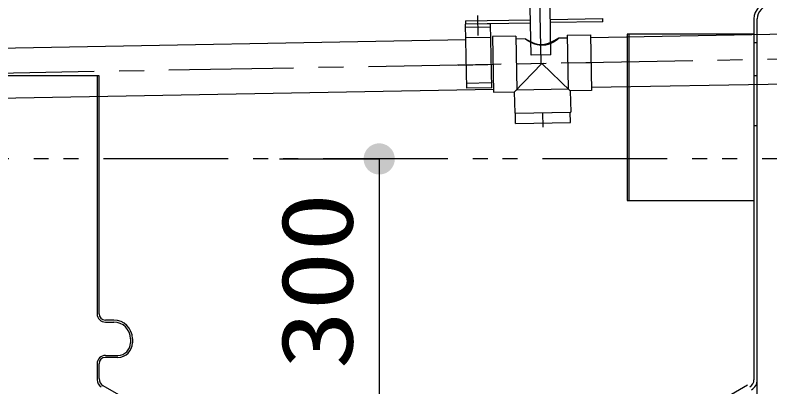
# Model space of a CAD drawing. Units: millimetres, scale not verified. Extents: x -22990 to 8910, y -6308 to 6308.
# Drawn here: x -5064 to -4156, y -2615 to -2168 of the extents above; entities that cross this region are included whole.
import ezdxf
from ezdxf.enums import TextEntityAlignment as Align

# ---------------------------------------------------------------- set-up
doc = ezdxf.new("R2010")
doc.units = ezdxf.units.MM
doc.header["$LTSCALE"] = 30
for name, pattern in [('CHAIN1', [8, 5, -1, 1, -1]), ('DASHED1', [1.8, 1.2, -0.6]), ('DOUBLE_CHAIN1', [8.8, 5, -1, 0.6, -0.6, 0.6, -1])]:
    doc.linetypes.add(name, pattern=pattern)
for name, color, linetype, lineweight in [('0-0_0E', 7, 'Continuous', 25), ('0-2_空気管', 3, 'Continuous', 25), ('0-D_0D', 7, 'Continuous', 25), ('0-F_00クル-フ-6寸法', 132, 'Continuous', 25)]:
    doc.layers.add(name, color=color, linetype=linetype, lineweight=lineweight)
doc.styles.add('ＭＳ ゴシック', font='')
doc.styles.get('ＭＳ ゴシック').set_extended_font_data('MS Gothic')

msp = doc.modelspace()

# ---------------------------------------------------------------- linework, layer by layer
at = {"layer": '0-0_0E'}
for p, q in [((-4461.63, -2193.17), (-4489.62, -2193.67)), ((-4489.62, -2193.67), (-4488.41, -2260.66)), ((-4461.63, -2193.17), (-4460.46, -2257.66)), ((-4449.97, -2196.46), (-4461.56, -2196.67)), ((-4399.57, -2195.55), (-4410.03, -2195.74)), ((-4399.63, -2192.05), (-4371.64, -2191.55)), ((-4399.63, -2192.05), (-4398.47, -2256.54)), ((-4371.64, -2191.55), (-4370.43, -2258.54)), ((-4443.58, -2199.8), (-4443.38, -2199.9)), ((-4430.03, -2226.11), (-4462.92, -2260.2)), ((-4430.03, -2226.11), (-4395.93, -2259)), ((-4488.41, -2260.66), (-4462.92, -2260.2)), ((-4462.46, -2285.7), (-4462.92, -2260.2)), ((-4460.46, -2257.66), (-4398.47, -2256.54)), ((-4370.43, -2258.54), (-4395.93, -2259)), ((-4395.93, -2259), (-4395.47, -2284.49)), ((-4462.46, -2285.7), (-4395.47, -2284.49)), ((-4461.96, -2285.69), (-4395.97, -2284.5)), ((-4461.73, -2298.19), (-4461.96, -2285.69)), ((-4395.75, -2297), (-4395.97, -2284.5)), ((-4461.73, -2298.19), (-4395.75, -2297))]:
    msp.add_line(p, q, dxfattribs=at)
at = {"layer": '0-0_0E', "linetype": 'DASHED1'}
for p, q in [((-4371.04, -2225.04), (-4489.02, -2227.17)), ((-4428.65, -2302.63), (-4428.96, -2285.1))]:
    msp.add_line(p, q, dxfattribs=at)
at = {"layer": '0-0_0E'}
for points in [[(-4450.01, -2196.48), (-4450, -2196.47), (-4450, -2196.47), (-4449.98, -2196.47), (-4449.95, -2196.47), (-4449.91, -2196.47), (-4449.89, -2196.47), (-4449.87, -2196.48), (-4449.85, -2196.49), (-4449.82, -2196.5), (-4449.79, -2196.51), (-4449.76, -2196.53), (-4449.72, -2196.54), (-4449.68, -2196.56), (-4449.63, -2196.59), (-4449.57, -2196.62), (-4449.51, -2196.65), (-4449.44, -2196.68), (-4449.3, -2196.75), (-4449.22, -2196.79), (-4449.15, -2196.83), (-4449.08, -2196.87), (-4449.01, -2196.91), (-4448.8, -2197.01), (-4448.73, -2197.06), (-4448.65, -2197.1), (-4448.56, -2197.15), (-4448.46, -2197.2), (-4448.36, -2197.26), (-4448.24, -2197.32), (-4448.12, -2197.39), (-4447.99, -2197.46), (-4447.87, -2197.53), (-4447.74, -2197.6), (-4447.62, -2197.67), (-4447.5, -2197.73), (-4447.38, -2197.79), (-4447.27, -2197.85), (-4447.17, -2197.91), (-4447.06, -2197.97)], [(-4446.96, -2198.67), (-4447.1, -2198.58), (-4447.25, -2198.49), (-4447.39, -2198.4), (-4447.52, -2198.32), (-4447.65, -2198.24), (-4447.76, -2198.16), (-4447.87, -2198.1), (-4447.96, -2198.03), (-4448.06, -2197.97), (-4448.14, -2197.91), (-4448.32, -2197.79), (-4448.41, -2197.73), (-4448.5, -2197.67), (-4448.6, -2197.6), (-4448.7, -2197.53), (-4448.8, -2197.46), (-4448.9, -2197.39), (-4448.99, -2197.32), (-4449.08, -2197.26), (-4449.16, -2197.2), (-4449.24, -2197.15), (-4449.3, -2197.1), (-4449.36, -2197.06), (-4449.41, -2197.01), (-4449.51, -2196.94), (-4449.55, -2196.91), (-4449.6, -2196.87), (-4449.64, -2196.83), (-4449.73, -2196.75), (-4449.78, -2196.72), (-4449.82, -2196.68), (-4449.86, -2196.65), (-4449.89, -2196.62), (-4449.92, -2196.59), (-4449.99, -2196.53), (-4450, -2196.51), (-4450, -2196.5), (-4450.01, -2196.49), (-4450.01, -2196.48)], [(-4416.42, -2200.12), (-4416.28, -2200.04), (-4416.13, -2199.96), (-4415.98, -2199.88), (-4415.83, -2199.79), (-4415.66, -2199.69), (-4415.49, -2199.59), (-4415.31, -2199.49), (-4415.13, -2199.38), (-4414.96, -2199.28), (-4414.78, -2199.18), (-4414.61, -2199.08), (-4414.46, -2198.99), (-4414.31, -2198.9), (-4414.18, -2198.82), (-4414.06, -2198.74), (-4413.94, -2198.67), (-4413.82, -2198.6), (-4413.7, -2198.52), (-4413.58, -2198.44), (-4413.46, -2198.36), (-4413.32, -2198.27), (-4413.18, -2198.18), (-4413.04, -2198.08), (-4412.89, -2197.98), (-4412.74, -2197.89), (-4412.6, -2197.79), (-4412.34, -2197.62), (-4412.23, -2197.54), (-4412.13, -2197.47), (-4412.03, -2197.4), (-4411.94, -2197.34), (-4411.85, -2197.28), (-4411.68, -2197.15), (-4411.59, -2197.09), (-4411.49, -2197.02), (-4411.39, -2196.95), (-4411.3, -2196.87), (-4411.19, -2196.8), (-4411.1, -2196.72)], [(-4410.37, -2195.87), (-4410.43, -2195.9), (-4410.49, -2195.94), (-4410.55, -2195.97), (-4410.63, -2196.01), (-4410.7, -2196.05), (-4410.77, -2196.09), (-4410.85, -2196.13), (-4410.92, -2196.17), (-4410.99, -2196.21), (-4411.06, -2196.25), (-4411.12, -2196.29), (-4411.2, -2196.33), (-4411.27, -2196.37), (-4411.35, -2196.42), (-4411.44, -2196.47), (-4411.53, -2196.52), (-4411.64, -2196.59), (-4411.75, -2196.65), (-4412, -2196.8), (-4412.13, -2196.87), (-4412.26, -2196.95), (-4412.38, -2197.02), (-4412.5, -2197.09), (-4412.61, -2197.15), (-4412.72, -2197.22), (-4412.83, -2197.28), (-4412.93, -2197.34), (-4413.04, -2197.4), (-4413.16, -2197.47), (-4413.28, -2197.54), (-4413.42, -2197.62), (-4413.56, -2197.7), (-4413.72, -2197.79), (-4413.88, -2197.89), (-4414.05, -2197.98), (-4414.22, -2198.08), (-4414.39, -2198.18), (-4414.56, -2198.27), (-4414.71, -2198.36)], [(-4411.1, -2196.72), (-4411, -2196.65), (-4410.91, -2196.59), (-4410.83, -2196.52), (-4410.76, -2196.47), (-4410.7, -2196.42), (-4410.64, -2196.37), (-4410.58, -2196.33), (-4410.49, -2196.25), (-4410.44, -2196.21), (-4410.4, -2196.17), (-4410.35, -2196.13), (-4410.31, -2196.09), (-4410.26, -2196.05), (-4410.18, -2195.97), (-4410.14, -2195.94), (-4410.1, -2195.9), (-4410.05, -2195.85), (-4410.03, -2195.83), (-4410.01, -2195.81), (-4410, -2195.79), (-4409.99, -2195.78), (-4409.99, -2195.77), (-4409.99, -2195.76), (-4409.99, -2195.76), (-4410, -2195.75), (-4410.01, -2195.75), (-4410.02, -2195.75), (-4410.04, -2195.75), (-4410.06, -2195.75), (-4410.08, -2195.75), (-4410.1, -2195.76), (-4410.13, -2195.76), (-4410.15, -2195.77), (-4410.17, -2195.78), (-4410.2, -2195.79), (-4410.24, -2195.81), (-4410.27, -2195.83), (-4410.32, -2195.85), (-4410.37, -2195.87)], [(-4447.06, -2197.97), (-4446.95, -2198.03), (-4446.84, -2198.1), (-4446.71, -2198.16), (-4446.58, -2198.24), (-4446.43, -2198.32), (-4446.27, -2198.4), (-4446.11, -2198.49), (-4445.94, -2198.58), (-4445.77, -2198.67), (-4445.6, -2198.77), (-4445.43, -2198.85), (-4445.27, -2198.94), (-4445.13, -2199.02), (-4444.99, -2199.09), (-4444.85, -2199.16), (-4444.58, -2199.3), (-4444.44, -2199.37), (-4444.29, -2199.45), (-4444.13, -2199.53), (-4443.96, -2199.62), (-4443.58, -2199.8)], [(-4439.9, -2202.17), (-4440.1, -2202.1), (-4440.28, -2202.03), (-4440.46, -2201.97), (-4440.64, -2201.9), (-4440.81, -2201.83), (-4440.99, -2201.75), (-4441.18, -2201.67), (-4441.39, -2201.58), (-4441.61, -2201.48), (-4442.06, -2201.29), (-4442.28, -2201.18), (-4442.5, -2201.09), (-4442.71, -2200.99), (-4442.91, -2200.9), (-4443.09, -2200.82), (-4443.25, -2200.74), (-4443.4, -2200.66), (-4443.7, -2200.52), (-4443.84, -2200.44), (-4443.99, -2200.36), (-4444.15, -2200.28), (-4444.31, -2200.19), (-4444.49, -2200.1), (-4444.67, -2200), (-4444.85, -2199.9), (-4445.03, -2199.8), (-4445.2, -2199.71), (-4445.37, -2199.62), (-4445.53, -2199.53), (-4445.67, -2199.45), (-4445.8, -2199.37), (-4445.93, -2199.3), (-4446.05, -2199.23), (-4446.16, -2199.16), (-4446.4, -2199.02), (-4446.53, -2198.94), (-4446.67, -2198.85), (-4446.81, -2198.77), (-4446.96, -2198.67)], [(-4443.38, -2199.9), (-4443.18, -2200), (-4442.98, -2200.1), (-4442.79, -2200.19), (-4442.6, -2200.28), (-4442.43, -2200.36), (-4442.27, -2200.44), (-4442.11, -2200.52), (-4441.95, -2200.59), (-4441.79, -2200.66), (-4441.62, -2200.74), (-4441.44, -2200.82), (-4441.25, -2200.9), (-4441.04, -2200.99), (-4440.81, -2201.09), (-4440.58, -2201.18), (-4440.34, -2201.29), (-4440.1, -2201.39), (-4439.86, -2201.48), (-4439.62, -2201.58), (-4439.41, -2201.67), (-4439.2, -2201.75), (-4439, -2201.83), (-4438.82, -2201.9), (-4438.63, -2201.97), (-4438.45, -2202.03), (-4438.25, -2202.1), (-4438.05, -2202.17), (-4437.82, -2202.24), (-4437.58, -2202.32), (-4437.33, -2202.4), (-4437.07, -2202.49), (-4436.79, -2202.57), (-4436.52, -2202.65), (-4436.25, -2202.73), (-4435.99, -2202.8), (-4435.75, -2202.88), (-4435.52, -2202.94), (-4435.3, -2203), (-4435.1, -2203.05)], [(-4431.04, -2203.74), (-4431.25, -2203.75), (-4431.35, -2203.75), (-4431.46, -2203.75), (-4431.58, -2203.75), (-4431.72, -2203.75), (-4432.02, -2203.75), (-4432.18, -2203.75), (-4432.35, -2203.75), (-4432.51, -2203.74), (-4432.68, -2203.73), (-4432.85, -2203.72), (-4433.03, -2203.71), (-4433.23, -2203.69), (-4433.43, -2203.67), (-4433.65, -2203.65), (-4433.88, -2203.62), (-4434.13, -2203.58), (-4434.4, -2203.55), (-4434.68, -2203.51), (-4435.24, -2203.42), (-4435.52, -2203.37), (-4435.78, -2203.32), (-4436.04, -2203.28), (-4436.27, -2203.23), (-4436.48, -2203.19), (-4436.68, -2203.15), (-4437.08, -2203.05), (-4437.28, -2203), (-4437.49, -2202.94), (-4437.7, -2202.88), (-4437.94, -2202.8), (-4438.19, -2202.73), (-4438.45, -2202.65), (-4438.71, -2202.57), (-4438.97, -2202.49), (-4439.22, -2202.4), (-4439.47, -2202.32), (-4439.69, -2202.24), (-4439.9, -2202.17)], [(-4435.1, -2203.05), (-4434.9, -2203.1), (-4434.69, -2203.15), (-4434.48, -2203.19), (-4434.26, -2203.23), (-4434.02, -2203.28), (-4433.77, -2203.32), (-4433.5, -2203.37), (-4433.21, -2203.42), (-4432.64, -2203.51), (-4432.35, -2203.55), (-4432.08, -2203.58), (-4431.82, -2203.62), (-4431.58, -2203.65), (-4431.36, -2203.67), (-4431.15, -2203.69), (-4430.94, -2203.71), (-4430.73, -2203.72), (-4430.51, -2203.73), (-4430.29, -2203.74), (-4430.05, -2203.74), (-4429.79, -2203.74), (-4429.52, -2203.74), (-4429.24, -2203.74), (-4428.95, -2203.74), (-4428.67, -2203.73), (-4428.38, -2203.72), (-4428.11, -2203.71), (-4427.86, -2203.7), (-4427.62, -2203.69), (-4427.39, -2203.67), (-4427.18, -2203.66), (-4426.97, -2203.64), (-4426.77, -2203.61), (-4426.55, -2203.58), (-4426.33, -2203.55), (-4426.1, -2203.51), (-4425.84, -2203.47), (-4425.57, -2203.42), (-4425.29, -2203.37)], [(-4422.14, -2201.92), (-4422.38, -2202.01), (-4422.64, -2202.1), (-4422.9, -2202.19), (-4423.45, -2202.37), (-4423.72, -2202.46), (-4423.97, -2202.55), (-4424.22, -2202.62), (-4424.45, -2202.7), (-4424.66, -2202.76), (-4424.87, -2202.82), (-4425.07, -2202.88), (-4425.28, -2202.93), (-4425.49, -2202.98), (-4425.71, -2203.04), (-4425.95, -2203.09), (-4426.2, -2203.15), (-4426.48, -2203.2), (-4426.76, -2203.26), (-4427.05, -2203.31), (-4427.34, -2203.37), (-4427.62, -2203.42), (-4427.89, -2203.47), (-4428.15, -2203.51), (-4428.39, -2203.55), (-4428.61, -2203.58), (-4428.82, -2203.61), (-4429.02, -2203.64), (-4429.2, -2203.66), (-4429.37, -2203.67), (-4429.54, -2203.69), (-4429.71, -2203.7), (-4430.04, -2203.72), (-4430.2, -2203.72), (-4430.35, -2203.73), (-4430.49, -2203.73), (-4430.61, -2203.73), (-4430.72, -2203.74), (-4431.04, -2203.74)], [(-4425.29, -2203.37), (-4425.01, -2203.31), (-4424.73, -2203.26), (-4424.45, -2203.2), (-4424.19, -2203.15), (-4423.93, -2203.09), (-4423.7, -2203.04), (-4423.28, -2202.93), (-4423.09, -2202.88), (-4422.89, -2202.82), (-4422.69, -2202.76), (-4422.49, -2202.7), (-4422.26, -2202.62), (-4422.03, -2202.55), (-4421.78, -2202.46), (-4421.52, -2202.37), (-4421.26, -2202.28), (-4421, -2202.19), (-4420.75, -2202.1), (-4420.51, -2202.01), (-4420.28, -2201.92), (-4420.07, -2201.84), (-4419.87, -2201.76), (-4419.69, -2201.69), (-4419.51, -2201.61), (-4419.34, -2201.54), (-4419.16, -2201.46), (-4418.98, -2201.38), (-4418.79, -2201.29), (-4418.58, -2201.19), (-4418.36, -2201.09), (-4418.14, -2200.98), (-4417.69, -2200.76), (-4417.47, -2200.66), (-4417.27, -2200.55), (-4417.07, -2200.46), (-4416.89, -2200.36), (-4416.73, -2200.28), (-4416.57, -2200.2), (-4416.42, -2200.12)], [(-4414.71, -2198.36), (-4414.86, -2198.44), (-4415, -2198.52), (-4415.13, -2198.6), (-4415.26, -2198.67), (-4415.4, -2198.74), (-4415.54, -2198.82), (-4415.69, -2198.9), (-4415.85, -2198.99), (-4416.02, -2199.08), (-4416.21, -2199.18), (-4416.4, -2199.28), (-4416.6, -2199.38), (-4416.8, -2199.49), (-4417, -2199.59), (-4417.19, -2199.69), (-4417.37, -2199.79), (-4417.54, -2199.88), (-4417.71, -2199.96), (-4417.87, -2200.04), (-4418.02, -2200.12), (-4418.18, -2200.2), (-4418.35, -2200.28), (-4418.53, -2200.36), (-4418.72, -2200.46), (-4418.93, -2200.55), (-4419.16, -2200.66), (-4419.39, -2200.76), (-4419.64, -2200.87), (-4420.12, -2201.09), (-4420.35, -2201.19), (-4420.57, -2201.29), (-4420.77, -2201.38), (-4420.96, -2201.46), (-4421.15, -2201.54), (-4421.34, -2201.61), (-4421.53, -2201.69), (-4421.72, -2201.76), (-4421.92, -2201.84), (-4422.14, -2201.92)]]:
    msp.add_lwpolyline(points, dxfattribs=at)
at = {"layer": '0-2_空気管'}
for p, q in [((-4175.03, -2172.26), (-4175.03, -2606.07)), ((-4171.03, -3552.43), (-4171.03, -2172.26)), ((-3624.82, -2181.6), (-4371.58, -2195.05)), ((-4175.03, -2190.71), (-4327.43, -2190.71)), ((-4325.03, -2390.71), (-4325.03, -2190.71)), ((-4521.55, -2197.75), (-5826.27, -2221.25)), ((-4175.03, -2200.71), (-4171.03, -2200.71)), ((-4962.63, -2240.71), (-5115.03, -2240.71)), ((-4965.03, -2240.71), (-4965.03, -2526.87)), ((-4962.63, -2526.84), (-4962.63, -2240.71)), ((-3624.63, -2241.61), (-4370.5, -2255.04)), ((-4171.03, -2240.71), (-4175.03, -2240.71)), ((-4488.48, -2257.17), (-5845.21, -2281.6)), ((-4175.03, -2300.71), (-4171.03, -2300.71)), ((-4945.03, -2534.44), (-4955.03, -2534.44)), ((-4955.03, -2536.84), (-4945.03, -2536.84)), ((-4925.03, -2556.84), (-4925.03, -2561.84)), ((-4922.63, -2556.84), (-4922.63, -2561.84)), ((-4955.03, -2576.84), (-4940.03, -2576.84)), ((-4965.03, -2586.84), (-4965.03, -2606.07)), ((-4962.63, -2604.68), (-4962.63, -2586.84)), ((-4940.03, -2579.24), (-4955.03, -2579.24)), ((-4919.35, -2635.44), (-4957.63, -2613.34)), ((-4231.99, -2640.71), (-4182.79, -2612.31))]:
    msp.add_line(p, q, dxfattribs=at)
at = {"layer": '0-2_空気管', "linetype": 'CHAIN1'}
msp.add_line((-3528.88, -2209.88), (-5910.73, -2252.77), dxfattribs=at)
at = {"layer": '0-2_空気管', "linetype": 'DOUBLE_CHAIN1'}
msp.add_line((-3487.33, -2340.71), (-6054.78, -2340.71), dxfattribs=at)
at = {"layer": '0-2_空気管'}
msp.add_lwpolyline([(-4327.43, -2190.71), (-4327.43, -2390.71), (-4175.03, -2390.71)], dxfattribs=at)
for centre, radius, start, end in [((-4155.03, -2172.26), 20, 92.5, 180), ((-4155.03, -2172.26), 16, 92.5, 180), ((-4955.03, -2526.84), 10, 180, 270), ((-4955.03, -2526.84), 7.6, 180, 270), ((-4945.03, -2556.84), 22.4, 0, 90), ((-4945.03, -2556.84), 20, 0, 90), ((-4940.03, -2561.84), 17.4, 270, 0), ((-4940.03, -2561.84), 15, 270, 0), ((-4955.03, -2586.84), 10, 90, 180), ((-4955.03, -2586.84), 7.6, 90, 180), ((-4952.63, -2604.68), 10, 180, 240), ((-4955.03, -2606.07), 10, 180, 240), ((-4185.03, -2606.07), 10, 300, 0), ((-4185.03, -2606.07), 14, 300, 0)]:
    msp.add_arc(centre, radius, start, end, dxfattribs=at)
at = {"layer": '0-D_0D', "color": 4, "linetype": 'CHAIN1'}
msp.add_line((-4431.04, -2225.46), (-4432.45, -2147.06), dxfattribs=at)
at = {"layer": '0-D_0D'}
for p, q in [((-4443.21, -2215.84), (-4444.24, -2158.85)), ((-4419.22, -2215.41), (-4420.24, -2158.42)), ((-4491.9, -2178.21), (-4521.89, -2178.76)), ((-4490.51, -2255.2), (-4491.9, -2178.21)), ((-4491.83, -2182.21), (-4521.82, -2182.75)), ((-4491.6, -2194.71), (-4521.6, -2195.25)), ((-4419.22, -2215.41), (-4443.21, -2215.84)), ((-4490.62, -2249.32), (-4520.61, -2249.86))]:
    msp.add_line(p, q, dxfattribs=at)
at = {"layer": '0-D_0D', "linetype": 'DASHED1'}
for p, q in [((-4506.65, -2192.48), (-4507.08, -2168.49)), ((-4531.01, -2227.93), (-4481.02, -2227.03))]:
    msp.add_line(p, q, dxfattribs=at)
at = {"layer": '0-D_0D', "color": 4}
for p, q in [((-4521.97, -2174.76), (-4443.98, -2173.35)), ((-4521.97, -2174.76), (-4521.89, -2178.76)), ((-4443.91, -2177.35), (-4521.89, -2178.76)), ((-4419.98, -2172.92), (-4356.99, -2171.78)), ((-4356.92, -2175.78), (-4419.91, -2176.92)), ((-4356.92, -2175.78), (-4356.99, -2171.78))]:
    msp.add_line(p, q, dxfattribs=at)
at = {"layer": '0-D_0D'}
msp.add_lwpolyline([(-4490.51, -2255.2), (-4520.51, -2255.74), (-4521.89, -2178.76)], dxfattribs=at)
at = {"layer": '0-F_00クル-フ-6寸法', "color": 4}
for p, q in [((-4745.78, -2340.71), (-4625.78, -2340.71)), ((-4625.78, -2340.71), (-4625.78, -2640.71))]:
    msp.add_line(p, q, dxfattribs=at)
at = {"layer": '0-F_00クル-フ-6寸法'}
for points in [[(-4625.78, -2340.71), (-4634.81, -2324.28), (-4632.68, -2323.28)], [(-4625.78, -2340.71), (-4632.68, -2323.28), (-4630.44, -2322.55)], [(-4625.78, -2340.71), (-4630.44, -2322.55), (-4628.13, -2322.11)], [(-4625.78, -2340.71), (-4628.13, -2322.11), (-4625.78, -2321.96)], [(-4625.78, -2340.71), (-4625.78, -2321.96), (-4623.43, -2322.11)], [(-4625.78, -2340.71), (-4623.43, -2322.11), (-4621.11, -2322.55)], [(-4625.78, -2340.71), (-4621.11, -2322.55), (-4618.87, -2323.28)], [(-4625.78, -2340.71), (-4618.87, -2323.28), (-4616.74, -2324.28)], [(-4625.78, -2340.71), (-4643.61, -2334.91), (-4642.74, -2332.73)], [(-4625.78, -2340.71), (-4642.74, -2332.73), (-4641.61, -2330.66)], [(-4625.78, -2340.71), (-4641.61, -2330.66), (-4640.22, -2328.76)], [(-4625.78, -2340.71), (-4640.22, -2328.76), (-4638.61, -2327.04)], [(-4625.78, -2340.71), (-4638.61, -2327.04), (-4636.8, -2325.54)], [(-4625.78, -2340.71), (-4636.8, -2325.54), (-4634.81, -2324.28)], [(-4625.78, -2340.71), (-4616.74, -2324.28), (-4614.75, -2325.54)], [(-4625.78, -2340.71), (-4614.75, -2325.54), (-4612.94, -2327.04)], [(-4625.78, -2340.71), (-4612.94, -2327.04), (-4611.33, -2328.76)], [(-4625.78, -2340.71), (-4611.33, -2328.76), (-4609.94, -2330.66)], [(-4625.78, -2340.71), (-4609.94, -2330.66), (-4608.81, -2332.73)], [(-4625.78, -2340.71), (-4608.81, -2332.73), (-4607.94, -2334.91)], [(-4625.78, -2340.71), (-4644.49, -2339.53), (-4644.19, -2337.19)], [(-4625.78, -2340.71), (-4644.49, -2341.89), (-4644.49, -2339.53)], [(-4625.78, -2340.71), (-4644.19, -2344.22), (-4644.49, -2341.89)], [(-4625.78, -2340.71), (-4644.19, -2337.19), (-4643.61, -2334.91)], [(-4625.78, -2340.71), (-4643.61, -2346.5), (-4644.19, -2344.22)], [(-4625.78, -2340.71), (-4642.74, -2348.69), (-4643.61, -2346.5)], [(-4625.78, -2340.71), (-4641.61, -2350.76), (-4642.74, -2348.69)], [(-4625.78, -2340.71), (-4640.22, -2352.66), (-4641.61, -2350.76)], [(-4625.78, -2340.71), (-4638.61, -2354.38), (-4640.22, -2352.66)], [(-4625.78, -2340.71), (-4636.8, -2355.88), (-4638.61, -2354.38)], [(-4625.78, -2340.71), (-4634.81, -2357.14), (-4636.8, -2355.88)], [(-4625.78, -2340.71), (-4632.68, -2358.14), (-4634.81, -2357.14)], [(-4625.78, -2340.71), (-4630.44, -2358.87), (-4632.68, -2358.14)], [(-4625.78, -2340.71), (-4628.13, -2359.31), (-4630.44, -2358.87)], [(-4625.78, -2340.71), (-4625.78, -2359.46), (-4628.13, -2359.31)], [(-4625.78, -2340.71), (-4607.94, -2334.91), (-4607.36, -2337.19)], [(-4625.78, -2340.71), (-4607.36, -2337.19), (-4607.06, -2339.53)], [(-4625.78, -2340.71), (-4607.06, -2339.53), (-4607.06, -2341.89)], [(-4625.78, -2340.71), (-4623.43, -2359.31), (-4625.78, -2359.46)], [(-4625.78, -2340.71), (-4621.11, -2358.87), (-4623.43, -2359.31)], [(-4625.78, -2340.71), (-4618.87, -2358.14), (-4621.11, -2358.87)], [(-4625.78, -2340.71), (-4616.74, -2357.14), (-4618.87, -2358.14)], [(-4625.78, -2340.71), (-4614.75, -2355.88), (-4616.74, -2357.14)], [(-4625.78, -2340.71), (-4612.94, -2354.38), (-4614.75, -2355.88)], [(-4625.78, -2340.71), (-4611.33, -2352.66), (-4612.94, -2354.38)], [(-4625.78, -2340.71), (-4609.94, -2350.76), (-4611.33, -2352.66)], [(-4625.78, -2340.71), (-4608.81, -2348.69), (-4609.94, -2350.76)], [(-4625.78, -2340.71), (-4607.94, -2346.5), (-4608.81, -2348.69)], [(-4625.78, -2340.71), (-4607.36, -2344.22), (-4607.94, -2346.5)], [(-4625.78, -2340.71), (-4607.06, -2341.89), (-4607.36, -2344.22)]]:
    msp.add_solid(points, dxfattribs=at)

# ---------------------------------------------------------------- texts
at = {"layer": '0-F_00クル-フ-6寸法', "color": 3, "style": 'ＭＳ ゴシック', "width": 1.2}
msp.add_text('300', height=86.66, rotation=90, dxfattribs=at).set_placement((-4631.62, -2593.57), align=Align.BOTTOM_LEFT)

doc.saveas('drawing.dxf')
